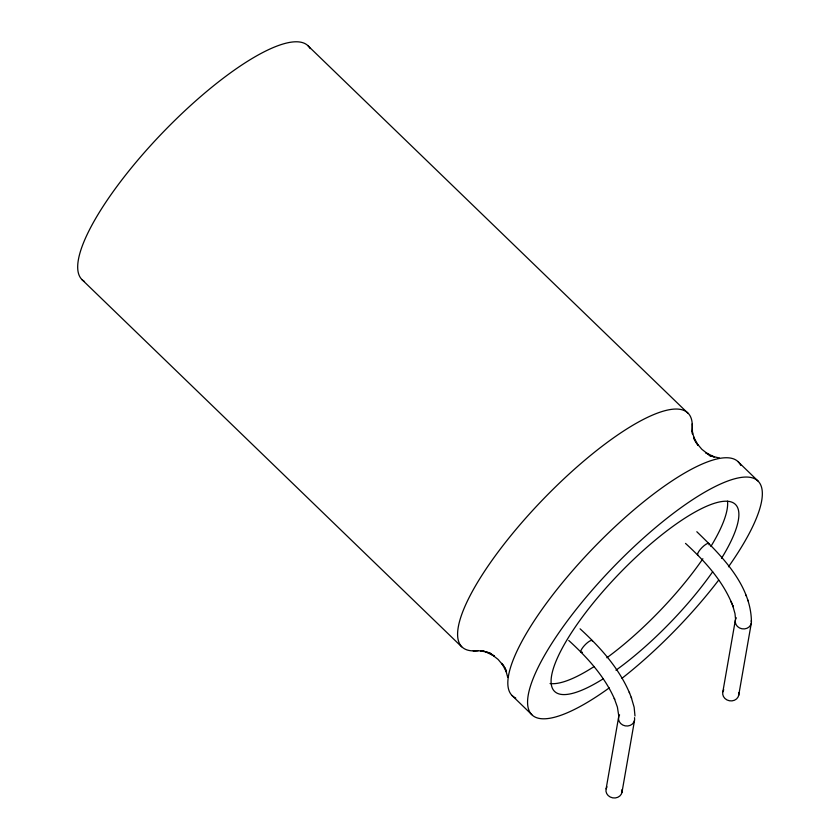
<?xml version="1.0" encoding="UTF-8"?>
<svg xmlns="http://www.w3.org/2000/svg" width="840" height="840" viewBox="0 0 840 840"><rect width="100%" height="100%" fill="white"/><g stroke="black" fill="none" stroke-linecap="round" stroke-linejoin="round"><path stroke-width="1.26" d="M751.433 622.073C751.159 585.091 721.686 555.849 696.822 531.731M606.123 788.823L618.681 716.846M621.925 792.614L634.484 720.636M722.862 691.74L735.42 619.763M738.665 695.53L751.233 623.553M473.225 650.895L483.63 650.822M483.945 650.779L480.501 650.738L490.182 653.048L485.636 651.829L494.351 656.103L490.917 653.783L498.131 659.463L504.053 666.488L501.837 663.359L506.415 671.916L505.103 667.8L507.749 677.418M719.481 458.02L709.79 455.711L714.336 456.929L705.631 452.644L709.054 454.965L701.841 449.284L695.929 442.27L698.135 445.399L693.567 436.832L694.869 440.958L692.234 431.34L692.412 433.933M308.185 45.98L688.002 413.291M738.308 461.937L758.153 481.131M685.514 543.407C705.065 561.299 723.692 581.669 733.204 606.837L731.052 601.367L731.409 602.27M580.083 628.813C600.096 647.125 618.86 667.895 629.601 693.137M568.764 640.49C587.181 657.311 604.569 676.242 614.67 699.352L614.303 698.45L617.4 707.112L618.734 715.68M81.848 279.5L461.664 646.811M511.969 695.468L531.815 714.662M747.947 600.138L748.346 601.157M745.983 595.14L746.34 596.053M631.207 697.221L634.137 707.227L634.988 715.995M629.234 692.223L631.606 698.24M732.795 605.819L735 613.651L735.473 618.597M692.181 423.864L692.517 433.997M582.446 652.292A8.127 2.205 -46 0 1 584.42 645.54A8.127 2.205 -46 0 1 592.484 641.277M634.547 717.654A8.127 7.266 9.9 0 1 625.223 725.875A8.127 7.266 9.9 0 1 619.574 714.851M621.989 789.631A8.127 7.266 9.9 0 1 612.665 797.853A8.127 7.266 9.9 0 1 607.005 786.828M698.428 555.387A8.127 2.205 -46 0 1 702.25 547.323A8.127 2.205 -46 0 1 709.107 544.845M751.286 620.571A8.127 7.266 9.9 0 1 741.962 628.793A8.127 7.266 9.9 0 1 736.312 617.768M738.727 692.549A8.127 7.266 9.9 0 1 729.404 700.77A8.127 7.266 9.9 0 1 723.755 689.735M84.514 281.516A162.603 44.174 -46 0 1 163.632 131.639A162.603 44.174 -46 0 1 310.181 48.584M609.242 687.897A162.603 44.174 -46 0 1 540.099 663.505A162.603 44.174 -46 0 1 713.486 487.4A162.603 44.174 -46 0 1 728.48 566.8M718.651 580.135A162.603 44.174 -46 0 1 621.989 678.3M727.534 501.175A130.085 35.343 -46 0 1 710.892 546.441M702.88 558.758A130.085 35.343 -46 0 1 606.858 657.762M594.143 666.54A130.085 35.343 -46 0 1 550.063 683.529M603.32 678.741A130.085 35.343 -46 0 1 563.125 646.569A130.085 35.343 -46 0 1 695.31 511.896A130.085 35.343 -46 0 1 721.529 558.317M712.667 571.756A130.085 35.343 -46 0 1 615.962 670.204M515.76 698.04A162.603 44.174 -46 0 1 593.387 547.985A162.603 44.174 -46 0 1 740.744 465.392M478.023 650.611A162.603 44.174 -46 0 1 544.813 497.574A162.603 44.174 -46 0 1 691.835 431.34"/></g></svg>
